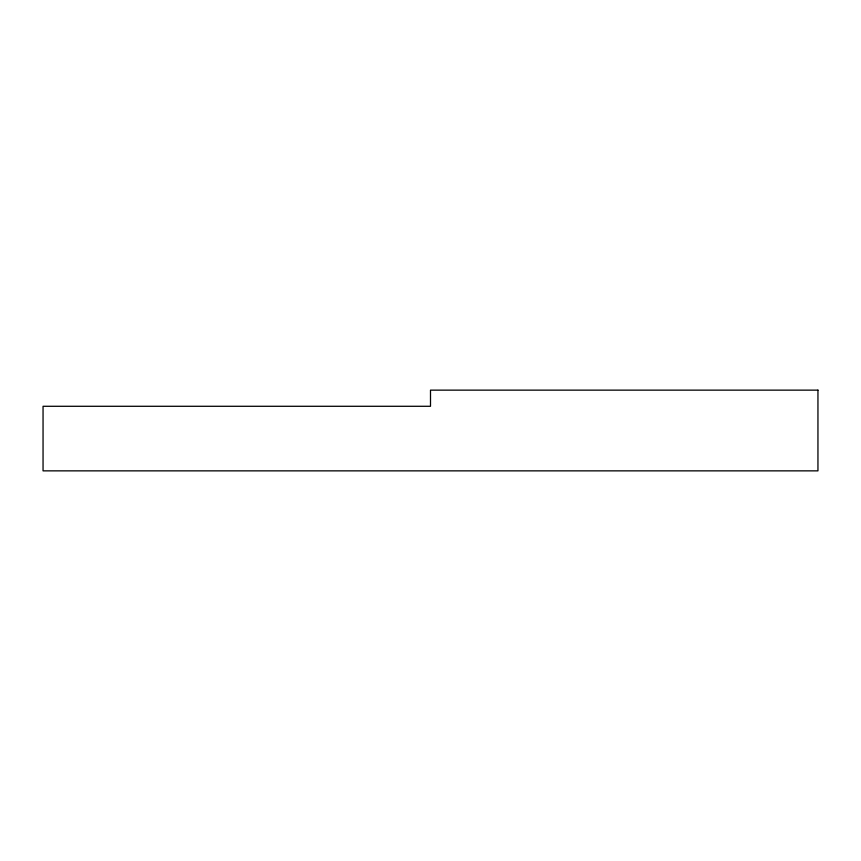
<?xml version="1.0" encoding="UTF-8"?>
<svg xmlns="http://www.w3.org/2000/svg" width="861" height="861" viewBox="0 0 861 861"><rect width="100%" height="100%" fill="white"/><g stroke="black" fill="none" stroke-linecap="round" stroke-linejoin="round"><path stroke-width="1.29" d="M817.95 390.141L430.5 390.141L430.5 406.284L43.05 406.284L43.05 470.859L817.95 470.859L817.95 390.141"/></g></svg>
